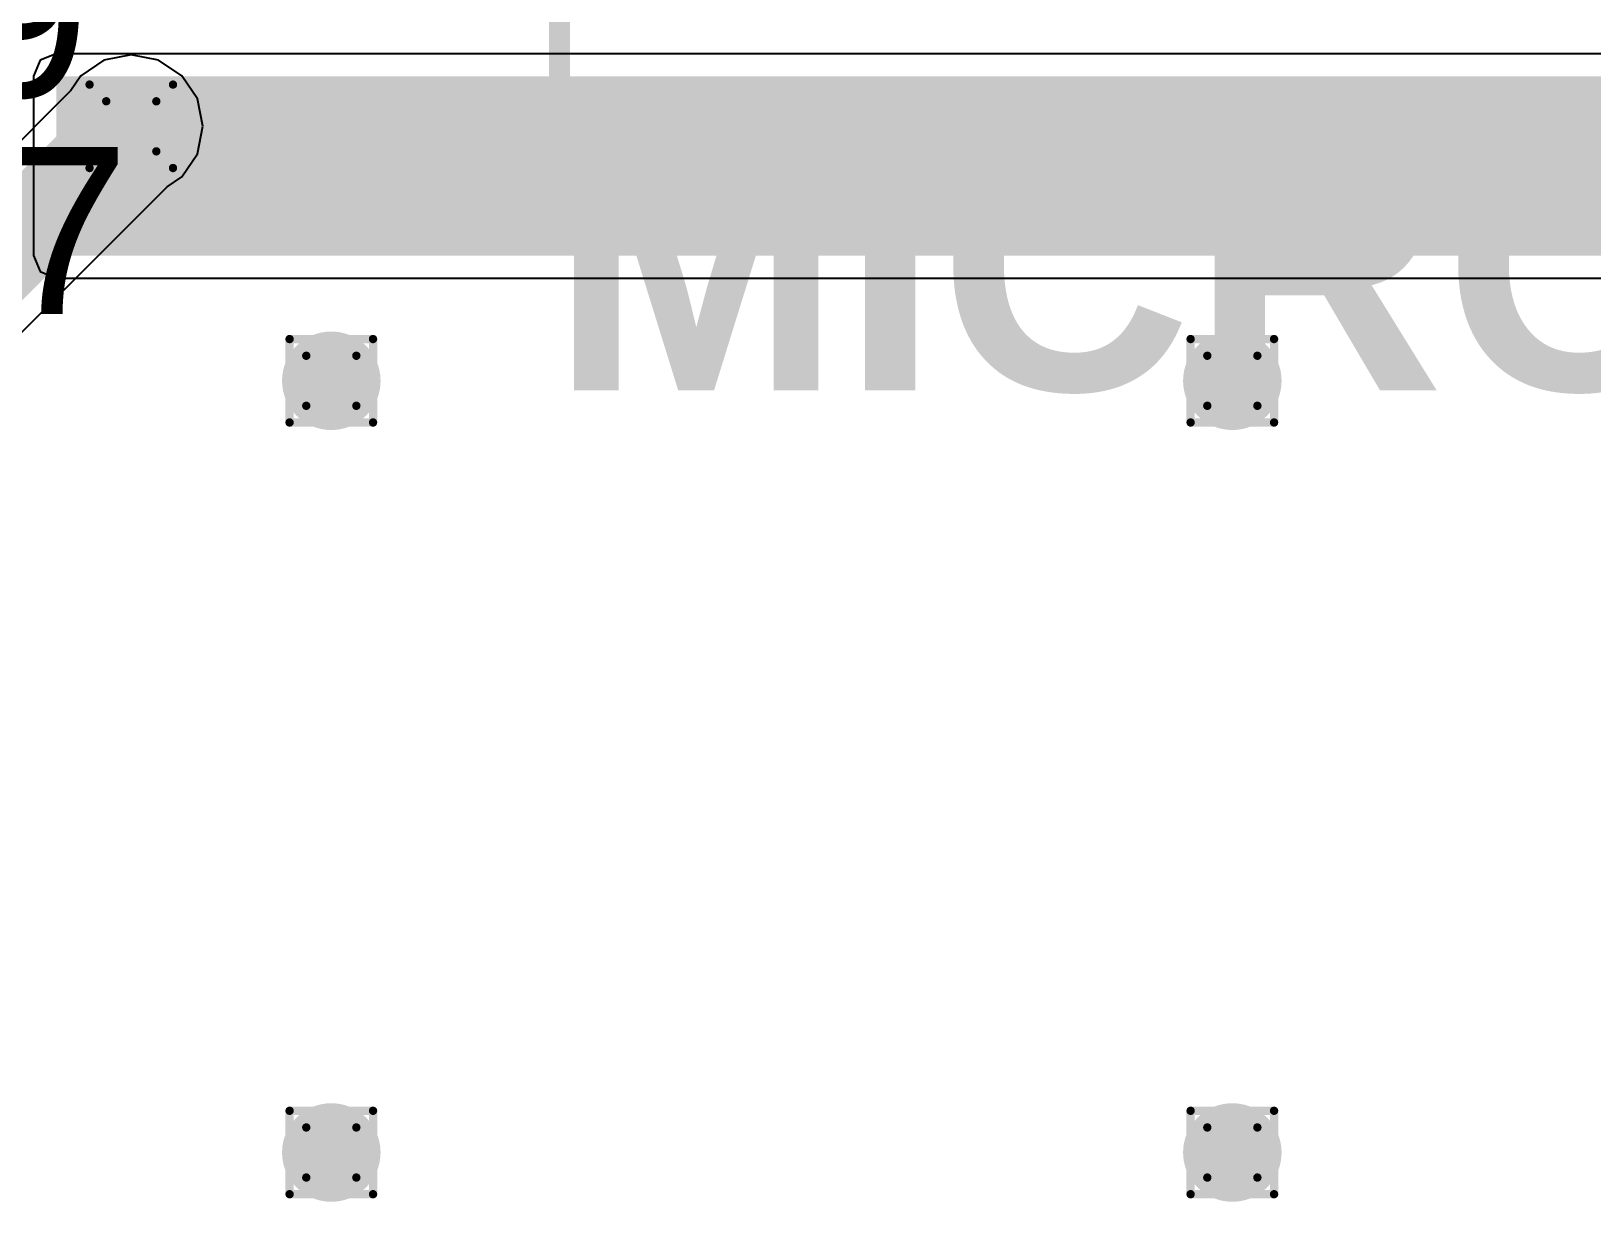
# Model space of a CAD drawing. Header units: inches. Extents: x -0.3 to 9.9, y -0.4 to 5.
# Drawn here: x 3.861 to 4.2351, y 0.1712 to 0.4518 of the extents above; entities that cross this region are included whole.
import ezdxf

# ---------------------------------------------------------------- set-up
doc = ezdxf.new("R2010")
doc.units = ezdxf.units.IN
doc.header["$MEASUREMENT"] = 0
for name, color, linetype in [('Bottom Layer', 5, 'Continuous'), ('Bottom Solder', 6, 'Continuous'), ('Drill Drawing', 1, 'Continuous'), ('Top Layer', 1, 'Continuous'), ('Top Overlay', 2, 'Continuous'), ('Top Solder', 216, 'Continuous'), ('Via Holes', 16, 'Continuous')]:
    doc.layers.add(name, color=color, linetype=linetype)
doc.styles.add('Arial', font='', dxfattribs={"height": 0.2})
doc.styles.add('Arial_Bold', font='', dxfattribs={"height": 0.2})
doc.styles.get('Arial').set_extended_font_data('Arial')
doc.styles.get('Arial_Bold').set_extended_font_data('Arial', bold=True)

# ---------------------------------------------------------------- blocks, each defined once
blk = doc.blocks.new('DM3BT_DSF_PEJS_121')
at = {"layer": 'Top Overlay'}
for points in [[(-0.27559, 0.30118, 0.005, 0.005, 0), (-0.27559, -0.24409, 0.005, 0.005, 0)], [(-0.27559, 0.30118, 0.005, 0.005, 0), (-0.22244, 0.30118, 0.005, 0.005, 0)]]:
    blk.add_lwpolyline(points, format="xyseb", dxfattribs=at)
blk.add_lwpolyline([(-0.27684, 0.30118, 0.0025, 0.0025, 1), (-0.27434, 0.30118, 0.0025, 0.0025, 1)], format="xyseb", close=True, dxfattribs=at)
blk.add_lwpolyline([(-0.27684, 0.30118, 0.0025, 0.0025, 1), (-0.27434, 0.30118, 0.0025, 0.0025, 1)], format="xyseb", close=True, dxfattribs=at)

msp = doc.modelspace()

# ---------------------------------------------------------------- hatches: boundary and pattern name
at = {"layer": 'Bottom Layer'}
h = msp.add_hatch(color=5, dxfattribs=at)
edge = h.paths.add_edge_path()
edge.add_arc((3.885, 0.429), 0.01181, 0, 360)
h = msp.add_hatch(color=5, dxfattribs=at)
edge = h.paths.add_edge_path()
edge.add_arc((3.93295, 0.368), 0.01181, 0, 360)
h = msp.add_hatch(color=5, dxfattribs=at)
edge = h.paths.add_edge_path()
edge.add_arc((4.14895, 0.368), 0.01181, 0, 360)
h = msp.add_hatch(color=5, dxfattribs=at)
edge = h.paths.add_edge_path()
edge.add_arc((3.93295, 0.183), 0.01181, 0, 360)
h = msp.add_hatch(color=5, dxfattribs=at)
edge = h.paths.add_edge_path()
edge.add_arc((4.14895, 0.183), 0.01181, 0, 360)
at = {"layer": 'Bottom Solder'}
h = msp.add_hatch(color=6, dxfattribs=at)
edge = h.paths.add_edge_path()
edge.add_arc((3.885, 0.429), 0.00591, 0, 360)
h = msp.add_hatch(color=6, dxfattribs=at)
edge = h.paths.add_edge_path()
edge.add_arc((3.93295, 0.368), 0.00591, 0, 360)
h = msp.add_hatch(color=6, dxfattribs=at)
edge = h.paths.add_edge_path()
edge.add_arc((4.14895, 0.368), 0.00591, 0, 360)
h = msp.add_hatch(color=6, dxfattribs=at)
edge = h.paths.add_edge_path()
edge.add_arc((3.93295, 0.183), 0.00591, 0, 360)
h = msp.add_hatch(color=6, dxfattribs=at)
edge = h.paths.add_edge_path()
edge.add_arc((4.14895, 0.183), 0.00591, 0, 360)
at = {"layer": 'Top Layer'}
msp.add_hatch(color=1, dxfattribs=at).paths.add_polyline_path([(4.37, 0.398), (4.37, 0.441), (3.867, 0.441), (3.867, 0.398)])
h = msp.add_hatch(color=1, dxfattribs=at)
edge = h.paths.add_edge_path()
edge.add_arc((3.885, 0.429), 0.01181, 0, 360)
h = msp.add_hatch(color=1, dxfattribs=at)
edge = h.paths.add_edge_path()
edge.add_arc((3.93295, 0.368), 0.01181, 0, 360)
h = msp.add_hatch(color=1, dxfattribs=at)
edge = h.paths.add_edge_path()
edge.add_arc((4.14895, 0.368), 0.01181, 0, 360)
h = msp.add_hatch(color=1, dxfattribs=at)
edge = h.paths.add_edge_path()
edge.add_arc((3.93295, 0.183), 0.01181, 0, 360)
h = msp.add_hatch(color=1, dxfattribs=at)
edge = h.paths.add_edge_path()
edge.add_arc((4.14895, 0.183), 0.01181, 0, 360)
at = {"layer": 'Top Solder'}
h = msp.add_hatch(color=216, dxfattribs=at)
edge = h.paths.add_edge_path()
edge.add_arc((3.885, 0.429), 0.00591, 0, 360)
h = msp.add_hatch(color=216, dxfattribs=at)
edge = h.paths.add_edge_path()
edge.add_arc((3.93295, 0.368), 0.00591, 0, 360)
h = msp.add_hatch(color=216, dxfattribs=at)
edge = h.paths.add_edge_path()
edge.add_arc((4.14895, 0.368), 0.00591, 0, 360)
h = msp.add_hatch(color=216, dxfattribs=at)
edge = h.paths.add_edge_path()
edge.add_arc((3.93295, 0.183), 0.00591, 0, 360)
h = msp.add_hatch(color=216, dxfattribs=at)
edge = h.paths.add_edge_path()
edge.add_arc((4.14895, 0.183), 0.00591, 0, 360)
at = {"layer": 'Via Holes'}
h = msp.add_hatch(color=7, dxfattribs=at)
edge = h.paths.add_edge_path()
edge.add_arc((3.885, 0.429), 0.00591, 0, 360)
h = msp.add_hatch(color=7, dxfattribs=at)
edge = h.paths.add_edge_path()
edge.add_arc((3.93295, 0.368), 0.00591, 0, 360)
h = msp.add_hatch(color=7, dxfattribs=at)
edge = h.paths.add_edge_path()
edge.add_arc((4.14895, 0.368), 0.00591, 0, 360)
h = msp.add_hatch(color=7, dxfattribs=at)
edge = h.paths.add_edge_path()
edge.add_arc((3.93295, 0.183), 0.00591, 0, 360)
h = msp.add_hatch(color=7, dxfattribs=at)
edge = h.paths.add_edge_path()
edge.add_arc((4.14895, 0.183), 0.00591, 0, 360)

# ---------------------------------------------------------------- linework, layer by layer
at = {"layer": 'Bottom Layer'}
for p, q in [((3.885, 0.44614), (3.87844, 0.44484)), ((3.89156, 0.44484), (3.885, 0.44614)), ((3.87844, 0.44484), (3.87288, 0.44112)), ((3.89712, 0.44112), (3.89156, 0.44484)), ((3.87288, 0.44112), (3.87053, 0.4376)), ((3.90084, 0.43556), (3.89712, 0.44112)), ((3.87053, 0.4376), (3.80174, 0.36881)), ((3.90214, 0.429), (3.90084, 0.43556)), ((3.90084, 0.42244), (3.90214, 0.429)), ((3.89712, 0.41688), (3.90084, 0.42244)), ((3.8936, 0.41453), (3.89712, 0.41688)), ((3.82004, 0.34096), (3.8936, 0.41453))]:
    msp.add_line(p, q, dxfattribs=at)
msp.add_lwpolyline([(3.8085, 0.3525, 0.022, 0.022, 0), (3.885, 0.429, 0.022, 0.022, 0)], format="xyseb", dxfattribs=at)
msp.add_lwpolyline([(3.8795, 0.429, 0.011, 0.011, 1), (3.8905, 0.429, 0.011, 0.011, 1)], format="xyseb", close=True, dxfattribs=at)
at = {"layer": 'Drill Drawing'}
for points in [[(3.875, 0.439, 0.002, 0.002, 0), (3.895, 0.439, 0.002, 0.002, 0)], [(3.875, 0.419, 0.002, 0.002, 0), (3.875, 0.439, 0.002, 0.002, 0)], [(3.895, 0.419, 0.002, 0.002, 0), (3.895, 0.439, 0.002, 0.002, 0)], [(3.879, 0.435, 0.002, 0.002, 0), (3.891, 0.435, 0.002, 0.002, 0)], [(3.879, 0.423, 0.002, 0.002, 0), (3.879, 0.435, 0.002, 0.002, 0)], [(3.891, 0.423, 0.002, 0.002, 0), (3.891, 0.435, 0.002, 0.002, 0)], [(3.879, 0.423, 0.002, 0.002, 0), (3.891, 0.423, 0.002, 0.002, 0)], [(3.875, 0.419, 0.002, 0.002, 0), (3.895, 0.419, 0.002, 0.002, 0)], [(3.92295, 0.378, 0.002, 0.002, 0), (3.94295, 0.378, 0.002, 0.002, 0)], [(3.92295, 0.358, 0.002, 0.002, 0), (3.92295, 0.378, 0.002, 0.002, 0)], [(3.94295, 0.358, 0.002, 0.002, 0), (3.94295, 0.378, 0.002, 0.002, 0)], [(4.13895, 0.378, 0.002, 0.002, 0), (4.15895, 0.378, 0.002, 0.002, 0)], [(4.13895, 0.358, 0.002, 0.002, 0), (4.13895, 0.378, 0.002, 0.002, 0)], [(4.15895, 0.358, 0.002, 0.002, 0), (4.15895, 0.378, 0.002, 0.002, 0)], [(3.92695, 0.374, 0.002, 0.002, 0), (3.93895, 0.374, 0.002, 0.002, 0)], [(3.92695, 0.362, 0.002, 0.002, 0), (3.92695, 0.374, 0.002, 0.002, 0)], [(3.93895, 0.362, 0.002, 0.002, 0), (3.93895, 0.374, 0.002, 0.002, 0)], [(4.14295, 0.374, 0.002, 0.002, 0), (4.15495, 0.374, 0.002, 0.002, 0)], [(4.14295, 0.362, 0.002, 0.002, 0), (4.14295, 0.374, 0.002, 0.002, 0)], [(4.15495, 0.362, 0.002, 0.002, 0), (4.15495, 0.374, 0.002, 0.002, 0)], [(3.92695, 0.362, 0.002, 0.002, 0), (3.93895, 0.362, 0.002, 0.002, 0)], [(4.14295, 0.362, 0.002, 0.002, 0), (4.15495, 0.362, 0.002, 0.002, 0)], [(3.92295, 0.358, 0.002, 0.002, 0), (3.94295, 0.358, 0.002, 0.002, 0)], [(4.13895, 0.358, 0.002, 0.002, 0), (4.15895, 0.358, 0.002, 0.002, 0)], [(3.92295, 0.193, 0.002, 0.002, 0), (3.94295, 0.193, 0.002, 0.002, 0)], [(3.92295, 0.173, 0.002, 0.002, 0), (3.92295, 0.193, 0.002, 0.002, 0)], [(3.94295, 0.173, 0.002, 0.002, 0), (3.94295, 0.193, 0.002, 0.002, 0)], [(4.13895, 0.193, 0.002, 0.002, 0), (4.15895, 0.193, 0.002, 0.002, 0)], [(4.13895, 0.173, 0.002, 0.002, 0), (4.13895, 0.193, 0.002, 0.002, 0)], [(4.15895, 0.173, 0.002, 0.002, 0), (4.15895, 0.193, 0.002, 0.002, 0)], [(3.92695, 0.189, 0.002, 0.002, 0), (3.93895, 0.189, 0.002, 0.002, 0)], [(3.92695, 0.177, 0.002, 0.002, 0), (3.92695, 0.189, 0.002, 0.002, 0)], [(3.93895, 0.177, 0.002, 0.002, 0), (3.93895, 0.189, 0.002, 0.002, 0)], [(4.14295, 0.189, 0.002, 0.002, 0), (4.15495, 0.189, 0.002, 0.002, 0)], [(4.14295, 0.177, 0.002, 0.002, 0), (4.14295, 0.189, 0.002, 0.002, 0)], [(4.15495, 0.177, 0.002, 0.002, 0), (4.15495, 0.189, 0.002, 0.002, 0)], [(3.92695, 0.177, 0.002, 0.002, 0), (3.93895, 0.177, 0.002, 0.002, 0)], [(4.14295, 0.177, 0.002, 0.002, 0), (4.15495, 0.177, 0.002, 0.002, 0)], [(3.92295, 0.173, 0.002, 0.002, 0), (3.94295, 0.173, 0.002, 0.002, 0)], [(4.13895, 0.173, 0.002, 0.002, 0), (4.15895, 0.173, 0.002, 0.002, 0)]]:
    msp.add_lwpolyline(points, format="xyseb", dxfattribs=at)
for points in [[(3.8745, 0.439, 0.001, 0.001, 1), (3.8755, 0.439, 0.001, 0.001, 1)], [(3.8745, 0.439, 0.001, 0.001, 1), (3.8755, 0.439, 0.001, 0.001, 1)], [(3.8945, 0.439, 0.001, 0.001, 1), (3.8955, 0.439, 0.001, 0.001, 1)], [(3.8945, 0.439, 0.001, 0.001, 1), (3.8955, 0.439, 0.001, 0.001, 1)], [(3.8785, 0.435, 0.001, 0.001, 1), (3.8795, 0.435, 0.001, 0.001, 1)], [(3.8785, 0.435, 0.001, 0.001, 1), (3.8795, 0.435, 0.001, 0.001, 1)], [(3.8905, 0.435, 0.001, 0.001, 1), (3.8915, 0.435, 0.001, 0.001, 1)], [(3.8905, 0.435, 0.001, 0.001, 1), (3.8915, 0.435, 0.001, 0.001, 1)], [(3.8785, 0.423, 0.001, 0.001, 1), (3.8795, 0.423, 0.001, 0.001, 1)], [(3.8785, 0.423, 0.001, 0.001, 1), (3.8795, 0.423, 0.001, 0.001, 1)], [(3.8905, 0.423, 0.001, 0.001, 1), (3.8915, 0.423, 0.001, 0.001, 1)], [(3.8905, 0.423, 0.001, 0.001, 1), (3.8915, 0.423, 0.001, 0.001, 1)], [(3.8745, 0.419, 0.001, 0.001, 1), (3.8755, 0.419, 0.001, 0.001, 1)], [(3.8745, 0.419, 0.001, 0.001, 1), (3.8755, 0.419, 0.001, 0.001, 1)], [(3.8945, 0.419, 0.001, 0.001, 1), (3.8955, 0.419, 0.001, 0.001, 1)], [(3.8945, 0.419, 0.001, 0.001, 1), (3.8955, 0.419, 0.001, 0.001, 1)], [(3.92245, 0.378, 0.001, 0.001, 1), (3.92345, 0.378, 0.001, 0.001, 1)], [(3.92245, 0.378, 0.001, 0.001, 1), (3.92345, 0.378, 0.001, 0.001, 1)], [(3.94245, 0.378, 0.001, 0.001, 1), (3.94345, 0.378, 0.001, 0.001, 1)], [(3.94245, 0.378, 0.001, 0.001, 1), (3.94345, 0.378, 0.001, 0.001, 1)], [(4.13845, 0.378, 0.001, 0.001, 1), (4.13945, 0.378, 0.001, 0.001, 1)], [(4.13845, 0.378, 0.001, 0.001, 1), (4.13945, 0.378, 0.001, 0.001, 1)], [(4.15845, 0.378, 0.001, 0.001, 1), (4.15945, 0.378, 0.001, 0.001, 1)], [(4.15845, 0.378, 0.001, 0.001, 1), (4.15945, 0.378, 0.001, 0.001, 1)], [(3.92645, 0.374, 0.001, 0.001, 1), (3.92745, 0.374, 0.001, 0.001, 1)], [(3.92645, 0.374, 0.001, 0.001, 1), (3.92745, 0.374, 0.001, 0.001, 1)], [(3.93845, 0.374, 0.001, 0.001, 1), (3.93945, 0.374, 0.001, 0.001, 1)], [(3.93845, 0.374, 0.001, 0.001, 1), (3.93945, 0.374, 0.001, 0.001, 1)], [(4.14245, 0.374, 0.001, 0.001, 1), (4.14345, 0.374, 0.001, 0.001, 1)], [(4.14245, 0.374, 0.001, 0.001, 1), (4.14345, 0.374, 0.001, 0.001, 1)], [(4.15445, 0.374, 0.001, 0.001, 1), (4.15545, 0.374, 0.001, 0.001, 1)], [(4.15445, 0.374, 0.001, 0.001, 1), (4.15545, 0.374, 0.001, 0.001, 1)], [(3.92645, 0.362, 0.001, 0.001, 1), (3.92745, 0.362, 0.001, 0.001, 1)], [(3.92645, 0.362, 0.001, 0.001, 1), (3.92745, 0.362, 0.001, 0.001, 1)], [(3.93845, 0.362, 0.001, 0.001, 1), (3.93945, 0.362, 0.001, 0.001, 1)], [(3.93845, 0.362, 0.001, 0.001, 1), (3.93945, 0.362, 0.001, 0.001, 1)], [(4.14245, 0.362, 0.001, 0.001, 1), (4.14345, 0.362, 0.001, 0.001, 1)], [(4.14245, 0.362, 0.001, 0.001, 1), (4.14345, 0.362, 0.001, 0.001, 1)], [(4.15445, 0.362, 0.001, 0.001, 1), (4.15545, 0.362, 0.001, 0.001, 1)], [(4.15445, 0.362, 0.001, 0.001, 1), (4.15545, 0.362, 0.001, 0.001, 1)], [(3.92245, 0.358, 0.001, 0.001, 1), (3.92345, 0.358, 0.001, 0.001, 1)], [(3.92245, 0.358, 0.001, 0.001, 1), (3.92345, 0.358, 0.001, 0.001, 1)], [(3.94245, 0.358, 0.001, 0.001, 1), (3.94345, 0.358, 0.001, 0.001, 1)], [(3.94245, 0.358, 0.001, 0.001, 1), (3.94345, 0.358, 0.001, 0.001, 1)], [(4.13845, 0.358, 0.001, 0.001, 1), (4.13945, 0.358, 0.001, 0.001, 1)], [(4.13845, 0.358, 0.001, 0.001, 1), (4.13945, 0.358, 0.001, 0.001, 1)], [(4.15845, 0.358, 0.001, 0.001, 1), (4.15945, 0.358, 0.001, 0.001, 1)], [(4.15845, 0.358, 0.001, 0.001, 1), (4.15945, 0.358, 0.001, 0.001, 1)], [(3.92245, 0.193, 0.001, 0.001, 1), (3.92345, 0.193, 0.001, 0.001, 1)], [(3.92245, 0.193, 0.001, 0.001, 1), (3.92345, 0.193, 0.001, 0.001, 1)], [(3.94245, 0.193, 0.001, 0.001, 1), (3.94345, 0.193, 0.001, 0.001, 1)], [(3.94245, 0.193, 0.001, 0.001, 1), (3.94345, 0.193, 0.001, 0.001, 1)], [(4.13845, 0.193, 0.001, 0.001, 1), (4.13945, 0.193, 0.001, 0.001, 1)], [(4.13845, 0.193, 0.001, 0.001, 1), (4.13945, 0.193, 0.001, 0.001, 1)], [(4.15845, 0.193, 0.001, 0.001, 1), (4.15945, 0.193, 0.001, 0.001, 1)], [(4.15845, 0.193, 0.001, 0.001, 1), (4.15945, 0.193, 0.001, 0.001, 1)], [(3.92645, 0.189, 0.001, 0.001, 1), (3.92745, 0.189, 0.001, 0.001, 1)], [(3.92645, 0.189, 0.001, 0.001, 1), (3.92745, 0.189, 0.001, 0.001, 1)], [(3.93845, 0.189, 0.001, 0.001, 1), (3.93945, 0.189, 0.001, 0.001, 1)], [(3.93845, 0.189, 0.001, 0.001, 1), (3.93945, 0.189, 0.001, 0.001, 1)], [(4.14245, 0.189, 0.001, 0.001, 1), (4.14345, 0.189, 0.001, 0.001, 1)], [(4.14245, 0.189, 0.001, 0.001, 1), (4.14345, 0.189, 0.001, 0.001, 1)], [(4.15445, 0.189, 0.001, 0.001, 1), (4.15545, 0.189, 0.001, 0.001, 1)], [(4.15445, 0.189, 0.001, 0.001, 1), (4.15545, 0.189, 0.001, 0.001, 1)], [(3.92645, 0.177, 0.001, 0.001, 1), (3.92745, 0.177, 0.001, 0.001, 1)], [(3.92645, 0.177, 0.001, 0.001, 1), (3.92745, 0.177, 0.001, 0.001, 1)], [(3.93845, 0.177, 0.001, 0.001, 1), (3.93945, 0.177, 0.001, 0.001, 1)], [(3.93845, 0.177, 0.001, 0.001, 1), (3.93945, 0.177, 0.001, 0.001, 1)], [(4.14245, 0.177, 0.001, 0.001, 1), (4.14345, 0.177, 0.001, 0.001, 1)], [(4.14245, 0.177, 0.001, 0.001, 1), (4.14345, 0.177, 0.001, 0.001, 1)], [(4.15445, 0.177, 0.001, 0.001, 1), (4.15545, 0.177, 0.001, 0.001, 1)], [(4.15445, 0.177, 0.001, 0.001, 1), (4.15545, 0.177, 0.001, 0.001, 1)], [(3.92245, 0.173, 0.001, 0.001, 1), (3.92345, 0.173, 0.001, 0.001, 1)], [(3.92245, 0.173, 0.001, 0.001, 1), (3.92345, 0.173, 0.001, 0.001, 1)], [(3.94245, 0.173, 0.001, 0.001, 1), (3.94345, 0.173, 0.001, 0.001, 1)], [(3.94245, 0.173, 0.001, 0.001, 1), (3.94345, 0.173, 0.001, 0.001, 1)], [(4.13845, 0.173, 0.001, 0.001, 1), (4.13945, 0.173, 0.001, 0.001, 1)], [(4.13845, 0.173, 0.001, 0.001, 1), (4.13945, 0.173, 0.001, 0.001, 1)], [(4.15845, 0.173, 0.001, 0.001, 1), (4.15945, 0.173, 0.001, 0.001, 1)], [(4.15845, 0.173, 0.001, 0.001, 1), (4.15945, 0.173, 0.001, 0.001, 1)]]:
    msp.add_lwpolyline(points, format="xyseb", close=True, dxfattribs=at)
at = {"layer": 'Top Layer'}
for p, q in [((3.867, 0.44641), (3.86317, 0.44483)), ((4.32872, 0.44641), (3.867, 0.44641)), ((3.86317, 0.44483), (3.86159, 0.441)), ((3.86159, 0.441), (3.86159, 0.398)), ((3.86159, 0.398), (3.86317, 0.39417)), ((3.86317, 0.39417), (3.867, 0.39259)), ((3.867, 0.39259), (4.32872, 0.39259))]:
    msp.add_line(p, q, dxfattribs=at)

# ---------------------------------------------------------------- block references
at = {"rotation": 90}
msp.add_blockref('DM3BT_DSF_PEJS_121', (4.28882, 0.69195), dxfattribs=at)

# ---------------------------------------------------------------- texts
at = {"layer": 'Top Overlay', "style": 'Arial'}
for s, p in [('C9', (3.80368, 0.43601)), ('C17', (3.78202, 0.38401))]:
    msp.add_text(s, height=0.04, dxfattribs=at).set_placement(p)
at = {"layer": 'Top Overlay', "style": 'Arial_Bold'}
msp.add_text('MICRO SD CARD', height=0.06, rotation=360, dxfattribs=at).set_placement((3.9855, 0.3657))

doc.saveas('drawing.dxf')
